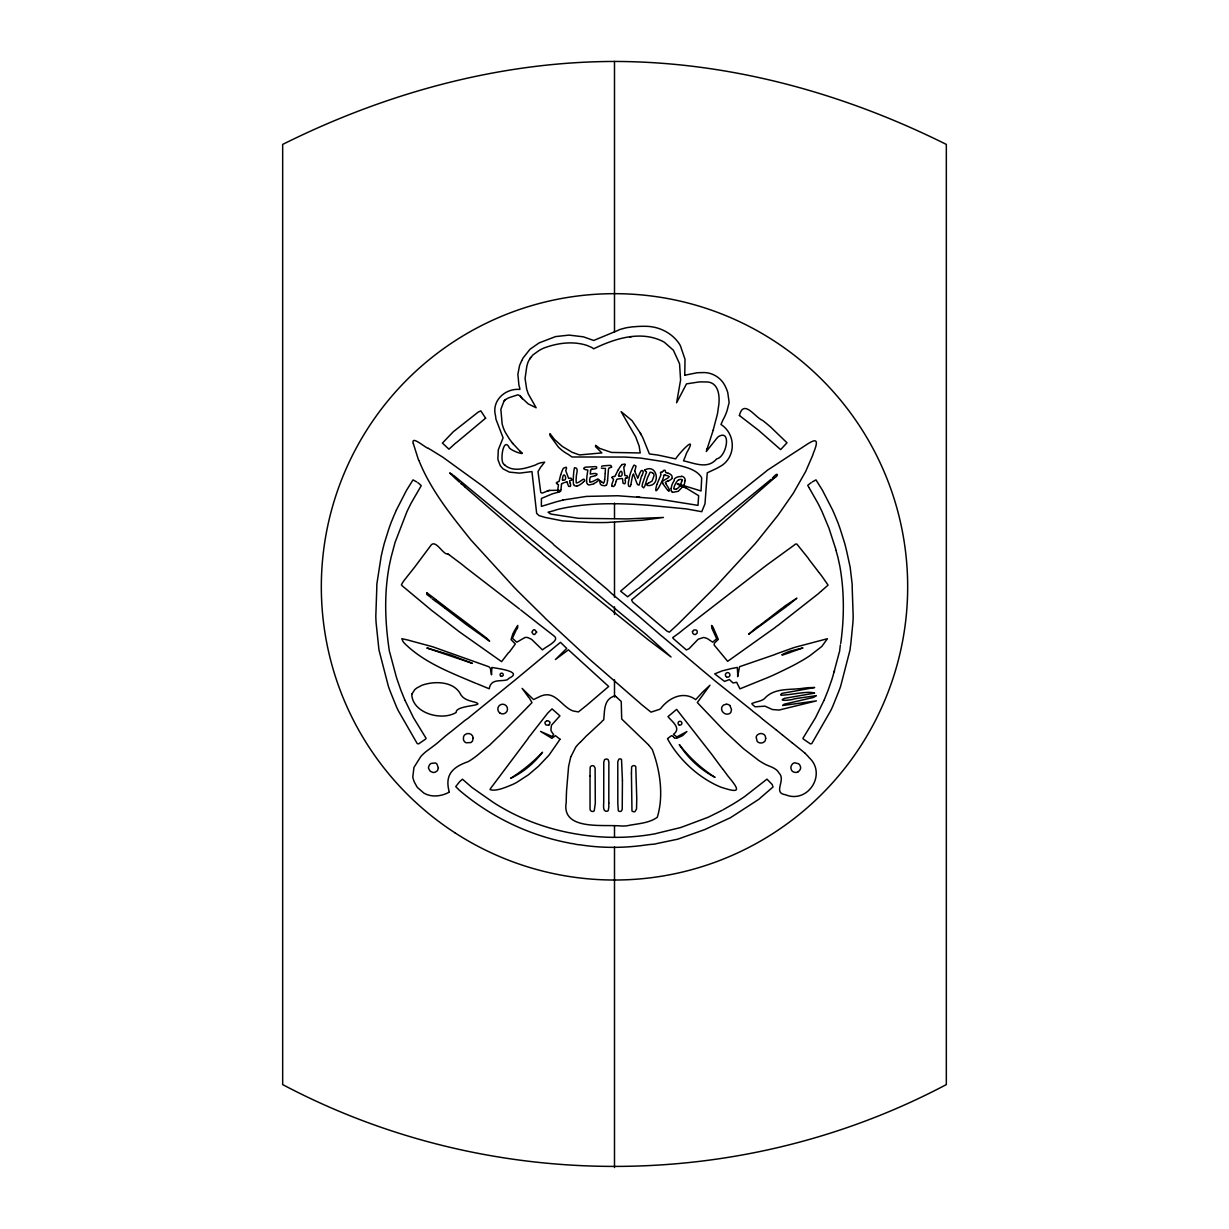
<?xml version="1.0" encoding="UTF-8"?>
<svg xmlns="http://www.w3.org/2000/svg" width="1229" height="1229" viewBox="0 0 1229 1229"><rect width="100%" height="100%" fill="white"/><g stroke="black" fill="none" stroke-linecap="round" stroke-linejoin="round"><path stroke-width="1.5" d="M605.129 473.933L604.76 479.464M685.045 480.631L684.522 483.581A14.425 14.425 0 0 1 683.662 485.685L678.285 491.293L672.647 492.337A2.381 2.381 0 0 1 671.894 491.769L671.695 491.492M645.025 469.877C657.592 463.149 661.217 486.561 647.821 485.547A2.719 2.719 0 0 1 646.408 484.426L648.39 483.089M611.735 467.128L610.921 465.514A10.308 10.308 0 0 0 608.37 465.468L606.327 465.591M605.175 473.349L605.421 468.986A5.438 5.438 0 0 0 605.375 468.387L604.868 468.403M607.587 480.647L608.386 470.092A8.25 8.25 0 0 1 608.847 468.111A8.956 8.956 0 0 1 609.553 467.865L611.32 467.281M671.188 488.282L671.618 486.1A17.575 17.575 0 0 1 672.647 483.258L674.368 480.262M560.992 489.403L561.407 485.178A6.007 6.007 0 0 1 561.499 484.487L561.607 484.149M560.946 489.649L559.825 491.738L552.067 493.935A7.835 7.835 0 0 1 551.053 494.381L541.405 498.467L541.374 506.379L557.229 501.524A7.021 7.021 0 0 0 558.55 501.217L561.914 500.357A10.308 10.308 0 0 0 562.805 500.188L563.404 500.049A26.838 26.838 0 0 1 562.513 500.249M840.713 643.489C844.046 619.646 844.369 595.389 840.728 571.562A173.95 173.95 0 0 0 839.822 566.123L838.501 559.963A54.46 54.46 0 0 1 837.948 557.413L836.027 550.515M454.653 477.589L454.884 478.004A10.324 10.324 0 0 0 455.283 478.388L458.279 481.015A14.287 14.287 0 0 1 458.678 481.415L459.431 482.167M681.849 481.553L681.972 480.969A3.334 3.334 0 0 0 682.049 480.14M426.77 592.946L426.77 594.437L430.165 596.879A8.91 8.91 0 0 1 431.102 597.862L431.149 597.908M590.657 470.615L590.227 474.071L592.946 473.672A17.006 17.006 0 0 1 595.604 473.488L597.002 474.041A2.135 2.135 0 0 1 596.818 474.932M840.344 644.948L839.576 651.447A41.31 41.31 0 0 0 838.577 654.934L832.755 676.687A56.488 56.488 0 0 0 831.956 679.238L828.023 690.498A6.698 6.698 0 0 0 827.716 691.205L824.167 700.038M834.261 671.894L834.522 670.88M682.356 485.178L701.037 490.986L701.698 478.142A4.931 4.931 0 0 1 701.498 477.39C694.923 466.943 678.193 466.098 666.748 462.15A12.275 12.275 0 0 0 665.027 461.858L640.693 458.094L624.885 457.05L572.007 456.988L567.952 454.192A44.874 44.874 0 0 1 566.415 453.347L564.111 451.873A42.769 42.769 0 0 1 558.335 447.003L550.392 436.157A2.289 2.289 0 0 1 550.131 435.742L550.024 435.45A3.41 3.41 0 0 1 549.839 434.498L549.962 433.622L554.494 439.49L562.267 446.404L572.161 452.318L579.55 454.93L601.857 452.917L595.512 446.573L595.635 445.313L599.737 448.416L611.489 452.426L640.217 452.963L639.141 446.004L635.685 436.833L621.106 411.623L632.029 420.61L640.324 433.069A49.467 49.467 0 0 0 641.092 434.544L641.477 435.22A33.536 33.536 0 0 1 642.982 438.138L649.404 453.947L656.301 454.853A7.712 7.712 0 0 1 657.607 454.991L675.673 458.878C678.869 453.486 698.579 432.331 686.612 452.917A79.255 79.255 0 0 0 685.413 456.282L683.508 460.829C694.493 463.21 707.766 469.57 716.691 458.878C726.539 457.157 731.869 428.721 718.489 436.587A17.575 17.575 0 0 0 717.183 437.847L706.26 451.519L713.312 429.889A3.779 3.779 0 0 0 713.511 429.182L713.68 428.076A4.117 4.117 0 0 1 713.895 427.415L717.383 414.204A138.8 138.8 0 0 0 718.32 407.828C720.286 397.551 719.38 380.975 705.062 381.958A60.129 60.129 0 0 0 698.932 381.973L686.489 383.878L676.626 402.774L680.589 380.022L679.591 364.199A6.468 6.468 0 0 1 679.422 363.461L673.384 350.234L664.321 342.23A35.272 35.272 0 0 0 662.492 341.232C640.186 330.248 614.454 338.743 593.607 348.821A9.648 9.648 0 0 0 591.472 347.346L587.539 345.672A24.273 24.273 0 0 0 585.05 344.842C571.485 341.017 556.814 343.214 543.802 348.084A43.814 43.814 0 0 0 538.978 350.572L532.91 354.935L529.684 359.052A23.935 23.935 0 0 0 527.748 362.908L526.857 366.134A11.153 11.153 0 0 1 526.642 367.394L525.075 378.455L526.673 389.071A121.779 121.779 0 0 0 528.286 393.91L536.151 407.782L528.224 403.895L521.05 397.213A6.867 6.867 0 0 1 520.589 396.537L520.435 396.26A9.771 9.771 0 0 0 520.159 395.799L517.885 394.832L510.265 397.274A24.688 24.688 0 0 1 508.422 397.95L505.488 399.563A20.478 20.478 0 0 0 503.982 401.192L500.864 409.257L502.108 423.636A36.271 36.271 0 0 0 505.15 432.04L508.668 437.847A27.944 27.944 0 0 1 509.513 439.152L512.508 443.101A8.296 8.296 0 0 0 512.954 443.638L512.939 443.638A7.758 7.758 0 0 1 512.416 442.993M570.778 756.803L568.597 766.435L566.569 790.6A364.23 364.23 0 0 0 566.2 802.429C561.254 831.25 604.453 824.091 621.444 826.026A73.264 73.264 0 0 0 626.114 825.873A10.385 10.385 0 0 0 627.558 825.673C637.513 823.568 648.82 823.415 657.285 817.285C663.752 796.223 660.311 771.013 652.553 750.32A1.982 1.982 0 0 0 652.307 749.582L648.589 744.928M616.175 481.292L616.374 480.6A6.037 6.037 0 0 1 616.605 479.94L616.789 479.648M460.629 483.166L461.351 483.78M616.144 481.384L615.053 484.625M461.351 483.811L463.01 485.148M464.623 486.607L463.533 485.547M560.992 473.995L562.006 471.199A18.635 18.635 0 0 1 563.435 468.234L565.97 467.25M560.808 474.578L560.793 474.624A38.606 38.606 0 0 0 559.978 477.635L559.057 481.476A11.03 11.03 0 0 1 558.289 481.737L557.874 481.86A2.888 2.888 0 0 0 556.368 482.859M452.257 474.363L449.66 472.919L454.3 477.42M464.531 486.607L488.604 507.546A289.491 289.491 0 0 0 494.104 512.293L523.539 537.856A11.338 11.338 0 0 0 524.614 538.978L540.837 552.42A4.102 4.102 0 0 0 541.405 552.881L542.173 553.68M512.662 634.441L511.064 639.633L515.32 643.965L509.835 651.462A4.332 4.332 0 0 1 509.236 652.169L508.407 652.891A2.842 2.842 0 0 0 507.7 653.751L501.586 661.648L459.2 631.706L433.791 612.011A6.452 6.452 0 0 0 432.654 611.228L402.298 585.895L401.422 584.866L402.344 583.068A53.799 53.799 0 0 1 404.187 580.349L414.665 567.122A10.462 10.462 0 0 0 414.987 566.707L429.981 546.598A50.481 50.481 0 0 1 430.749 545.584A15.101 15.101 0 0 0 431.21 544.939C436.003 539.485 443.623 555.616 447.802 553.833M614.961 484.871L613.763 486.515L612.257 486.285M396.26 510.358L393.188 517.409A8.465 8.465 0 0 1 393.034 517.901A10.339 10.339 0 0 1 392.681 518.73L392.082 520.22A5.193 5.193 0 0 1 391.79 520.973L391.467 521.618A7.712 7.712 0 0 0 391.129 522.463L389.009 528.409A38.775 38.775 0 0 1 388.717 529.269L384.293 543.387A270.488 270.488 0 0 0 382.096 552.267L381.482 555.032A24.78 24.78 0 0 1 381.236 555.846L376.827 584.236A149.446 149.446 0 0 1 376.765 588.737L375.813 616.251A146.389 146.389 0 0 0 376.12 622.949L378.885 649.235A16.668 16.668 0 0 0 379.269 651.124L388.395 686.366A209.913 209.913 0 0 0 390.791 692.818L396.322 706.46A90.946 90.946 0 0 0 398.58 711.192L417.215 743.576L418.613 743.883L425.557 739.121L426.094 738.337L413.436 717.644L405.002 700.346M656.808 484.641C652.476 500.572 663.045 480.816 663.875 475.731M656.931 484.364L661.064 474.532A3.641 3.641 0 0 0 660.741 474.102L660.48 472.366A4.916 4.916 0 0 1 661.094 472.182L661.97 471.997M641.707 475.976L641.492 476.422A9.694 9.694 0 0 0 641.169 477.221L639.602 483.381A18.327 18.327 0 0 1 639.449 483.949L639.418 484.057A4.117 4.117 0 0 1 639.188 484.656M616.251 473.718L616.635 472.919A38.283 38.283 0 0 1 618.064 470.185L618.264 469.862M615.867 474.532L614.899 476.483A11 11 0 0 1 614.101 476.56L613.824 476.591M641.937 475.515L642.199 474.962A19.556 19.556 0 0 0 642.598 474.056A5.807 5.807 0 0 0 643.197 471.721L643.028 471.214A1.813 1.813 0 0 0 642.69 470.599L641.246 470.599L639.741 473.257A31.447 31.447 0 0 0 639.403 474.271L637.682 478.281A8.818 8.818 0 0 0 637.129 476.622A27.376 27.376 0 0 0 636.714 475.623L635.316 472.719A13.319 13.319 0 0 1 635.055 472.09A2.95 2.95 0 0 1 634.809 471.291M521.741 360.604L519.575 365.443L517.885 374.261L518.868 384.754A10.216 10.216 0 0 0 519.606 387.396L519.898 389.424C506.425 388.18 493.075 399.056 494.964 412.944A14.902 14.902 0 0 0 495.471 415.371L495.809 417.891A15.27 15.27 0 0 0 495.978 419.273L503.091 437.847L498.298 449.783L497.899 458.586A8.234 8.234 0 0 0 498.206 460.383L500.341 465.806L503.014 468.833L509.436 472.12L519.575 473.134L531.957 471.583L536.658 513.384L539.024 515.596L544.032 517.117A5.5 5.5 0 0 1 544.954 517.394L562.728 520.912L589.613 522.448A384.969 384.969 0 0 0 606.957 522.494L642.275 520.22L663.43 517.47L635.931 518.515A347.93 347.93 0 0 1 626.513 518.915L578.383 518.3L551.698 514.214A8.219 8.219 0 0 0 550.438 513.906L548.057 512.17L550.131 511.725A4.808 4.808 0 0 0 550.915 511.464L553.649 510.726A4.363 4.363 0 0 0 554.54 510.45L556.261 509.82A8.373 8.373 0 0 0 558.043 509.344C587.431 502.431 618.064 503.014 648.052 505.227A17.575 17.575 0 0 0 649.972 505.396L686.304 508.898L701.759 511.694L704.785 504.305A3.902 3.902 0 0 0 705.016 503.537L707.243 472.827L715.555 468.925A35.641 35.641 0 0 0 719.042 467.066C736.063 458.663 736.617 434.544 720.977 424.481L723.005 419.842A51.219 51.219 0 0 0 727.092 410.594L729.15 402.497L727.737 392.481A45.565 45.565 0 0 0 726.354 388.702A43.553 43.553 0 0 0 724.787 385.384C720.64 377.318 711.376 371.895 702.251 372.617A99.626 99.626 0 0 0 697.073 372.771L684.814 375.214M516.856 628.941L516.672 629.233A5.653 5.653 0 0 0 516.226 629.893L512.969 637.006A3.441 3.441 0 0 0 512.539 638.435L516.779 642.214L525.06 637.436A10.078 10.078 0 0 1 527.902 637.621L531.573 639.341L542.481 649.895C545.86 646.5 560.9 640.386 553.741 635.746L533.509 619.984A6.821 6.821 0 0 1 532.848 619.447L520.712 609.907M671.787 478.358L671.894 478.142A2.581 2.581 0 0 0 671.956 476.161L671.51 475.346A5.915 5.915 0 0 0 668.115 473.288M823.998 700.346L815.564 717.644L802.906 738.337L803.443 739.121L810.387 743.883L811.785 743.576L830.42 711.192A90.946 90.946 0 0 0 832.678 706.46L838.209 692.818A209.913 209.913 0 0 0 840.605 686.366L849.731 651.124A16.668 16.668 0 0 0 850.115 649.235L850.514 645.732A3.733 3.733 0 0 1 850.698 645.041L852.88 622.949A146.389 146.389 0 0 0 853.187 616.251L852.235 588.737A149.446 149.446 0 0 1 852.173 584.236L850.161 567.183L846.904 552.267A270.488 270.488 0 0 0 844.707 543.387L840.283 529.269A38.775 38.775 0 0 1 839.991 528.409L837.871 522.463A7.958 7.958 0 0 0 837.41 521.388L837.21 520.973A5.193 5.193 0 0 1 836.918 520.22L836.319 518.73A10.339 10.339 0 0 1 836.104 518.239A8.465 8.465 0 0 1 835.812 517.409L832.617 510.035A7.036 7.036 0 0 0 832.31 509.421L832.217 509.267A9.448 9.448 0 0 1 831.895 508.652L822.739 490.847A14.133 14.133 0 0 1 822.385 490.171L815.979 479.878L812.231 481.983M618.356 469.708L619.908 467.25A19.126 19.126 0 0 1 622.074 464.516M512.8 634.149L512.862 634.056A5.699 5.699 0 0 0 513.138 633.534L513.384 632.904A4.808 4.808 0 0 1 513.614 632.382L514.029 631.614A14.594 14.594 0 0 0 514.398 630.907L517.132 626.268M773.748 476.729C778.08 471.659 778.725 475.761 774.731 477.666M569.78 480.831L569.626 481.046A5.223 5.223 0 0 0 569.995 482.613L570.118 483.074M570.947 756.634L575.725 747.14A49.621 49.621 0 0 1 578.613 743.806L580.426 742.086M624.378 466.39L624.501 466.221A2.397 2.397 0 0 0 625.146 464.408M549.102 724.726L549.424 724.204A2.965 2.965 0 0 0 549.809 722.114M772.795 479.371L772.857 479.295A5.362 5.362 0 0 1 773.287 478.803A5.899 5.899 0 0 1 773.655 478.48L774.623 477.743M517.056 628.649L517.332 628.28A3.518 3.518 0 0 0 517.624 627.881L517.747 625.392M584.098 481.2L584.113 481.169A8.434 8.434 0 0 1 583.667 481.66L583.606 481.722M580.656 741.901L584.19 738.245A8.234 8.234 0 0 0 584.912 737.508L585.803 736.494A4.424 4.424 0 0 1 586.54 735.833L600.812 722.621A6.867 6.867 0 0 0 601.488 721.961L602.072 721.269A12.567 12.567 0 0 1 602.41 720.855L603.27 720.194A4.394 4.394 0 0 0 603.716 719.887C604.776 710.654 603.485 699.04 614.961 695.875M528.086 706.66L498.928 736.232A26.639 26.639 0 0 0 498.329 736.739A11 11 0 0 0 497.73 737.292L490.801 743.975A22.276 22.276 0 0 1 489.803 745.02C482.582 750.504 476.115 757.172 468.141 761.657C451.873 767.311 444.637 775.391 449.276 792.044M571.854 479.648L571.884 479.602A2.074 2.074 0 0 1 571.331 480.078L570.84 480.262A3.948 3.948 0 0 1 570.241 480.478M571.931 479.556L570.901 478.112A7.635 7.635 0 0 0 569.995 478.189L568.643 478.358L565.786 470.815A3.887 3.887 0 0 1 566.108 469.555L566.17 469.355A2.397 2.397 0 0 0 566.4 467.45M711.576 625.484L711.883 628.311A4.778 4.778 0 0 0 712.129 628.787L716.691 638.773L712.651 642.168L709.502 640.048A11.629 11.629 0 0 0 703.51 637.482L698.18 639.218L689.116 648.651L686.381 649.957L673.108 638.404L672.785 637.559L678.7 633.304A163.549 163.549 0 0 0 683.216 629.632L763.47 567.568A63.739 63.739 0 0 1 764.976 566.446L766.174 565.509A12.013 12.013 0 0 1 766.957 564.925L795.747 543.986L796.884 544.094L807.192 556.921A17.82 17.82 0 0 1 809.02 559.502L817.362 570.348M772.411 478.004L773.102 477.405A3.748 3.748 0 0 1 773.456 477.052M583.299 482.029L583.068 482.244A16.177 16.177 0 0 1 576.708 486.238M622.104 464.547L624.778 464.132M625.469 478.219L625.346 478.327A5.254 5.254 0 0 0 625.269 480.001L625.269 480.293M528.439 706.276L531.988 702.619L529.407 698.133A5.392 5.392 0 0 0 528.793 697.519L522.11 688.394L533.524 699.578L539.47 696.72A16.622 16.622 0 0 1 542.189 695.614C555.324 691.051 561.668 706.276 572.299 710.654A4.163 4.163 0 0 0 572.868 710.9L578.429 711.929L585.711 706.045A12.782 12.782 0 0 1 586.141 705.769L608.678 686.473L568.428 649.803L555.416 659.527L566.738 648.405L560.47 642.321L514.229 680.743A15.992 15.992 0 0 0 513.23 681.527L467.988 718.289A28.159 28.159 0 0 1 465.345 720.086L451.089 731.608A206.242 206.242 0 0 0 445.512 735.971L436.986 743.345A170.846 170.846 0 0 1 432.946 746.449L425.772 751.779A60.175 60.175 0 0 0 423.268 754.007L422.346 754.898A24.088 24.088 0 0 0 420.81 756.542L413.958 767.418L412.821 776.759A8.204 8.204 0 0 0 412.959 777.957L413.881 780.907A25.886 25.886 0 0 0 414.542 782.443L416.908 786.729A11.184 11.184 0 0 0 417.568 787.605L423.728 792.982A5.408 5.408 0 0 0 424.481 793.427C431.901 797.498 441.472 796.3 448.754 792.398M786.529 606.481L748.676 634.272L757.095 626.974A33.782 33.782 0 0 0 760.29 624.993L765.928 620.66A41.31 41.31 0 0 1 766.758 620.03L767.557 619.447A35.979 35.979 0 0 0 768.54 618.679L781.536 608.555M606.143 484.963L605.82 485.271A2.811 2.811 0 0 1 604.699 485.793L601.887 485.271A5.699 5.699 0 0 1 600.259 483.949L599.691 480.708A1.644 1.644 0 0 1 600.52 480.908L601.519 481.722M635.808 590.258L637.636 588.906M635.224 590.75L627.65 596.802L620.599 591.18L646.316 569.042A5.208 5.208 0 0 0 646.946 568.52L647.483 567.967A3.933 3.933 0 0 1 647.96 567.583L659.19 557.951M659.927 557.367L674.506 545.446A8.511 8.511 0 0 0 675.12 544.939L675.766 544.339A9.678 9.678 0 0 1 676.273 543.879L704.785 520.343A11.399 11.399 0 0 1 705.861 519.268L766.251 471.245A10.17 10.17 0 0 1 767.311 470.292L796.423 451.227A5.515 5.515 0 0 0 797.298 450.659C809.158 443.408 822.554 431.41 813.275 453.363A49.513 49.513 0 0 1 812.753 455.176L805.686 471.475L793.442 492.983A30.249 30.249 0 0 1 793.012 493.674L777.865 515.412L756.91 541.559A7.343 7.343 0 0 0 756.327 542.204L755.666 543.08A11.86 11.86 0 0 1 755.082 543.771L754.529 544.355A23.827 23.827 0 0 0 753.654 545.292L716.061 586.218A44.828 44.828 0 0 0 714.448 587.877L679.115 623.103A44.259 44.259 0 0 1 676.626 625.469L669.406 632.152L667.132 631.26A8.219 8.219 0 0 0 666.502 630.707L639.065 607.387A5.116 5.116 0 0 1 638.588 607.065L632.536 601.949L631.614 599.89L655.963 579.55A13.058 13.058 0 0 0 656.808 578.967L711.483 532.756A298.294 298.294 0 0 0 717.121 527.963L772.165 479.909A5.699 5.699 0 0 0 772.549 479.617M821.356 591.011L828.085 585.142L822.508 577.092A14.287 14.287 0 0 1 821.663 575.894L819.082 572.56M785.223 605.774L785.346 605.682A5.623 5.623 0 0 0 786.099 605.206L796.868 598.185L792.167 601.98A6.222 6.222 0 0 0 791.476 602.579L787.482 605.789M798.266 771.643L798.42 771.52A7.313 7.313 0 0 0 799.971 769.861L800.432 768.939A4.332 4.332 0 0 0 800.54 766.911L800.048 765.544A5.515 5.515 0 0 0 798.558 763.762L794.84 762.81A4.24 4.24 0 0 0 792.382 764.054L791.384 765.559A5.561 5.561 0 0 0 790.938 768.233L791.415 769.953A4.117 4.117 0 0 0 793.35 771.873L794.333 772.211A4.916 4.916 0 0 0 798.312 771.72M601.611 466.344L602.102 466.098A8.157 8.157 0 0 1 603.792 465.806L606.035 465.607M820.726 591.518L818.683 593.392A5.991 5.991 0 0 1 817.684 594.221L777.972 625.392A27.514 27.514 0 0 0 776.605 626.314L776.221 626.606A10.631 10.631 0 0 0 775.176 627.512L727.66 661.325L714.172 645.056L714.326 643.259L718.289 639.387L713.235 627.65A3.18 3.18 0 0 0 712.912 627.036L712.743 626.79A8.695 8.695 0 0 0 712.359 626.314L711.714 625.622M626.913 477.835L627.082 477.804A2.059 2.059 0 0 0 627.712 477.559L627.159 475.823A7.574 7.574 0 0 0 626.268 475.684L624.9 475.546L623.81 467.542A3.871 3.871 0 0 1 624.393 466.406M638.634 588.368L708.319 530.82A15.316 15.316 0 0 0 709.287 530.052L723.113 518.73A4.24 4.24 0 0 0 724.158 517.824L724.373 517.578A4.778 4.778 0 0 1 724.787 517.148L751.426 495.441A28.989 28.989 0 0 0 752.701 494.442L771.029 479.402M723.19 809.727L732.054 804.657A247.859 247.859 0 0 0 744.666 796.561L766.973 779.14L772.227 784.563L773.01 786.99L760.766 797.575A40.096 40.096 0 0 1 758.769 799.342L730.518 817.669L705.83 829.068A4.071 4.071 0 0 0 705.077 829.467L677.793 839.177L656.716 843.586A32.737 32.737 0 0 1 654.811 844.062L648.958 844.6A25.947 25.947 0 0 0 646.515 844.891C624.624 848.118 602.21 848.256 580.334 844.845A29.634 29.634 0 0 1 576.34 844.4L572.929 843.662A9.709 9.709 0 0 0 571.915 843.509L570.486 843.386A3.795 3.795 0 0 1 569.457 843.079C529.422 835.52 491.185 817.162 460.045 790.815A7.942 7.942 0 0 1 459.308 790.201L455.744 786.606L459.062 782.381A42.308 42.308 0 0 0 460.138 781.214L462.442 779.201L472.013 787.512L493.551 802.583A32 32 0 0 0 494.319 803.059C519.944 819.39 549.179 829.867 579.166 834.46A3.979 3.979 0 0 1 580.011 834.614C605.037 838.516 630.738 838.286 655.549 833.708A5.469 5.469 0 0 1 656.501 833.416L680.39 827.609A15.163 15.163 0 0 1 682.187 826.994L706.736 817.792A35.764 35.764 0 0 0 709.118 816.793L722.16 810.31M662.4 471.859L663.599 470.538M596.28 475.147L596.142 475.224A12.628 12.628 0 0 1 595.389 475.592M593.945 483.888L588.968 484.963A3.088 3.088 0 0 1 587.815 484.38M811.14 482.751L811.032 482.813A5.653 5.653 0 0 0 810.618 483.043L807.73 485.378L808.974 487.529M781.982 608.309L783.272 607.464A4.67 4.67 0 0 1 783.703 606.957L784.041 606.665A3.042 3.042 0 0 1 784.486 606.373M668.745 480.631L667.455 481.169A6.944 6.944 0 0 0 665.381 482.413M667.67 481.077L669.068 480.493A6.775 6.775 0 0 0 671.925 478.496M564.956 482.444L565.309 482.306A4.855 4.855 0 0 1 566.938 481.876M564.096 482.767L563.205 483.058A3.917 3.917 0 0 0 561.469 483.996M676.15 489.096L674.982 489.265A1.951 1.951 0 0 1 673.692 488.681L674.245 486.73A8.465 8.465 0 0 1 674.429 486.146L674.46 486.069A16.561 16.561 0 0 1 674.644 485.609L674.782 485.271A20.663 20.663 0 0 1 676.18 482.551L677.179 481.169A6.683 6.683 0 0 1 678.377 479.986M558.995 490.248L549.578 490.417A35.211 35.211 0 0 0 547.98 490.801L542.25 493.121L540.76 492.506L538.01 471.567L540.222 467.926A6.099 6.099 0 0 1 541.359 466.344L544.662 462.15L540.499 462.857A25.886 25.886 0 0 0 537.58 463.886L535.829 464.777A6.084 6.084 0 0 1 535.076 465.13C525.643 468.403 513.276 472.458 504.766 465.084A4.808 4.808 0 0 1 504.182 464.439L504.228 464.501A4.762 4.762 0 0 0 504.935 465.238M564.234 499.834L586.433 496.408L617.818 495.748L655.364 498.559L698.011 505.365L698.64 495.686L685.536 487.667A26.669 26.669 0 0 0 684.461 487.298L681.373 486.177M546.813 720.762L545.277 721.853A2.719 2.719 0 0 0 544.939 723.082L545.845 724.956L548.472 725.187A1.89 1.89 0 0 0 549.117 724.741M626.805 477.851L626.698 477.881A3.933 3.933 0 0 1 625.976 477.973M648.651 483.043L652.077 481.092L653.951 475.869A3.887 3.887 0 0 0 653.905 474.517L653.797 474.225A2.427 2.427 0 0 0 653.352 473.488L652.415 472.781M620.415 478.711L620.799 478.649A4.793 4.793 0 0 1 622.473 478.603M592.055 469.263L594.129 469.032A6.898 6.898 0 0 0 596.695 468.203A3.979 3.979 0 0 0 596.618 467.097L596.265 466.728A3.626 3.626 0 0 0 595.205 466.636L587.723 467.066A16.115 16.115 0 0 0 584.804 467.343C581.179 469.232 587.339 470.016 587.8 470.046A21.769 21.769 0 0 1 587.692 471.153L586.924 476.345A19.326 19.326 0 0 0 586.878 476.821L586.54 481.768M726.231 704.294L723.82 704.893A2.059 2.059 0 0 0 723.389 705.169C718.75 708.826 723.82 715.846 728.935 713.819A4.363 4.363 0 0 0 730.779 712.421L731.194 711.145A9.709 9.709 0 0 0 731.424 709.302L729.888 705.554M576.631 486.039L575.157 485.947A2.32 2.32 0 0 1 574.281 485.409A3.134 3.134 0 0 1 573.759 484.702M619.524 478.834L618.586 478.926A3.871 3.871 0 0 0 616.697 479.464M669.068 490.97L669.59 490.494A2.904 2.904 0 0 0 669.359 489.649A13.212 13.212 0 0 0 668.591 488.128L666.364 484.564A22.399 22.399 0 0 1 666.01 483.98L665.872 483.734M453.409 475.254L466.728 486.238A7.051 7.051 0 0 0 467.573 487.007L581.732 580.918A7.051 7.051 0 0 0 582.715 581.701L583.806 582.577A5.254 5.254 0 0 1 584.205 583.022L584.282 583.114A4.716 4.716 0 0 0 585.035 583.79L608.386 603.255A33.075 33.075 0 0 0 611.043 605.329L646.577 634.871L671.034 656.977L648.989 640.386A6.698 6.698 0 0 0 648.466 640.002L572.115 578.352A70.191 70.191 0 0 0 570.056 576.8L542.696 554.279M614.5 61.45C499.235 61.665 385.43 93.189 282.67 144.407L282.67 1084.592C488.896 1193.682 740.104 1193.682 946.33 1084.592L946.33 144.407C843.57 93.189 729.765 61.665 614.5 61.45L614.5 332.214M681.496 476.575L679.238 476.637A8.803 8.803 0 0 0 676.442 477.451A6.591 6.591 0 0 0 675.627 477.927A5.73 5.73 0 0 0 674.782 478.619A2.35 2.35 0 0 0 674.199 479.448M638.942 485.009L638.128 484.841A1.675 1.675 0 0 1 637.528 484.472L636.76 482.997A17.114 17.114 0 0 1 636.622 482.536L633.565 474.286M560.27 490.325L560.777 491.139L558.596 491.631M665.765 472.673L668.13 473.226M665.473 475.3L666.656 475.546A7.021 7.021 0 0 1 668.207 476.007L668.73 476.514M681.05 486.054L677.21 483.965A9.171 9.171 0 0 1 678.485 483.949L681.035 484.841M475.976 683.355L475.592 683.201A42.477 42.477 0 0 1 473.641 682.402C449.138 672.033 423.298 662.108 404.157 642.997A50.681 50.681 0 0 1 402.989 641.43L401.806 638.696L407.89 640.017A121.364 121.364 0 0 1 411.346 641L431.487 646.439A46.502 46.502 0 0 1 433.791 647.161L488.973 666.794L490.356 668.269L491.508 674.813L491.846 667.424C497.084 668.468 523.4 671.449 509.344 678.07A100.056 100.056 0 0 1 507.316 679.745C500.94 681.895 490.924 678.162 489.219 688.778L476.806 683.662M417.86 482.751L417.968 482.813A5.653 5.653 0 0 1 418.382 483.043L421.255 485.639L411.3 502.845A240.915 240.915 0 0 0 406.907 511.74L395.093 542.342L391.052 557.413A54.46 54.46 0 0 1 390.499 559.963L389.178 566.123A173.95 173.95 0 0 0 388.272 571.562C384.078 598.047 385.384 625.054 389.424 651.447A41.31 41.31 0 0 1 390.423 654.934L396.245 676.687A56.488 56.488 0 0 1 397.044 679.238L400.977 690.498A6.698 6.698 0 0 1 401.284 691.205L404.833 700.038M557.505 484.134L557.52 484.149A2.228 2.228 0 0 1 556.507 483.043L556.568 483.028M792.06 742.7L802.368 750.98A13.319 13.319 0 0 0 802.921 751.457L804.887 753.07M428.353 448.324C425.925 448.416 410.455 434.175 413.328 443.746M674.583 738.03L676.795 738.26L682.541 735.633L686.903 731.562L676.856 736.924L673.461 734.358C681.834 728.167 671.971 721.684 667.992 716.615L676.626 709.394L712.098 754.79A74.324 74.324 0 0 1 713.45 756.665L721.239 767.173A33.705 33.705 0 0 0 722.498 768.709L722.56 768.786M763.117 719.564L775.806 729.596M416.769 481.983L413.021 479.878L406.615 490.171A15.716 15.716 0 0 1 406.138 491.062L397.105 508.652A9.448 9.448 0 0 1 396.783 509.267L396.69 509.421A7.036 7.036 0 0 0 396.383 510.035M444.575 607.863L443.101 606.834A3.948 3.948 0 0 0 442.501 606.358L436.418 601.764A2.35 2.35 0 0 1 435.957 601.596M435.742 601.457L435.573 601.334A2.274 2.274 0 0 1 434.974 600.781L434.452 600.366A10.062 10.062 0 0 1 433.699 599.86L432.255 598.876M577.876 564.633L577.292 564.265A4.317 4.317 0 0 1 576.785 563.881L554.279 545.261A1.905 1.905 0 0 1 553.787 544.77L552.973 543.786A24.503 24.503 0 0 1 552.313 543.203L551.913 542.849A19.802 19.802 0 0 0 551.222 542.266L482.475 485.947L442.701 457.111A17.237 17.237 0 0 0 441.841 456.604L430.334 449.476A2.489 2.489 0 0 1 429.873 449.307L428.522 448.401M646.131 471.46L646.546 472.32A55.612 55.612 0 0 0 645.394 475.3L642.921 482.505A28.298 28.298 0 0 0 642.506 483.903A14.518 14.518 0 0 0 642.352 484.533A8.726 8.726 0 0 0 642.091 486.53L643.704 487.867L644.749 486.162A36.117 36.117 0 0 0 645.348 484.472L647.115 478.911A66.381 66.381 0 0 1 647.698 477.251L650.11 472.228A6.498 6.498 0 0 1 652.43 472.75M597.908 581.578L605.851 588.215A106.677 106.677 0 0 1 611.489 593.438L637.774 615.345A21.339 21.339 0 0 1 638.343 615.821L661.156 635.608A2.796 2.796 0 0 0 662.016 636.238L698.364 666.871A12.935 12.935 0 0 1 699.224 667.639L713.772 679.806A9.709 9.709 0 0 0 714.587 680.528L751.38 709.963A5.208 5.208 0 0 1 752.133 710.592L752.624 711.099A4.455 4.455 0 0 0 753.131 711.514L758.646 715.739A50.266 50.266 0 0 1 760.244 717.106L762.533 719.057M485.839 637.544L462.427 619.739A22.69 22.69 0 0 1 461.259 618.878L445.205 606.834M520.174 451.381C528.808 456.85 508.975 450.398 508.898 446.91C503.168 437.155 499.865 461.198 503.552 463.748M426.878 592.777L435.773 599.46M775.945 729.688L782.381 734.927M449.322 554.924L459.031 562.237A38.652 38.652 0 0 1 460.998 563.681L464.792 566.723A2.443 2.443 0 0 0 465.207 567.122L519.498 609M629.033 486.377L628.603 485.854A8.111 8.111 0 0 1 628.403 482.367L629.724 475.562A63.401 63.401 0 0 1 631.983 469.171L633.288 466.359A12.044 12.044 0 0 1 633.718 465.576L633.749 465.545A2.919 2.919 0 0 1 634.087 465.084L635.992 466.098L635.378 469.002A8.342 8.342 0 0 0 634.748 471.26M444.898 606.496L436.295 599.982M729.796 705.477L729.411 705.185A4.378 4.378 0 0 0 726.231 704.263M597.893 581.563L578.644 565.294M782.52 735.034L791.968 742.639M615.299 696.136L616.466 697.089M486.146 637.651L489.634 641.123A4.025 4.025 0 0 1 489.111 640.801L487.944 640.094A3.487 3.487 0 0 1 487.406 639.71L478.895 633.488A15.071 15.071 0 0 0 478.434 633.196A11.184 11.184 0 0 1 477.62 632.658L465.73 624.148A49.252 49.252 0 0 1 463.871 622.719L445.006 608.232M616.589 697.196L621.244 701.467L621.69 718.996L648.282 744.62M612.81 478.726L612.825 478.742A2.228 2.228 0 0 1 612.088 477.451M664.966 470.507L665.365 471.091A5.561 5.561 0 0 1 665.596 471.89L665.657 472.197M674.137 737.63L673.907 737.446A2.873 2.873 0 0 1 673.415 736.878L673.308 736.724M805.026 753.177L807.914 756.204A18.128 18.128 0 0 1 809.112 757.617C827.178 774.132 807.791 804.119 785.469 794.733C772.488 792.997 786.176 780.261 779.155 773.21C776.482 768.125 770.552 766.819 765.759 764.592A84.816 84.816 0 0 1 758.923 760.582L743.299 748.538L724.388 730.978L697.319 702.542L709.963 685.229L703.28 691.497A8.035 8.035 0 0 1 702.496 692.265L695.66 699.639C683.723 690.836 669.313 697.273 660.603 708.611A14.717 14.717 0 0 1 659.19 709.486L650.986 712.144L641.031 704.14A4.732 4.732 0 0 0 640.432 703.541L590.166 659.819A17.774 17.774 0 0 1 589.474 659.22L589.075 658.852A20.632 20.632 0 0 0 588.445 658.283L545.522 618.54A8.342 8.342 0 0 0 544.939 617.926A6.944 6.944 0 0 1 544.293 617.219L517.332 590.627A10.37 10.37 0 0 1 516.702 589.966L516.195 589.367A13.888 13.888 0 0 0 515.35 588.491L514.767 587.938A14.087 14.087 0 0 1 514.121 587.293L471.076 540.145C451.227 515.504 430.841 490.202 418.981 460.629M513.061 443.761L520.144 451.335M667.577 490.002L667.531 489.941A21.876 21.876 0 0 1 666.732 489.019L662.892 483.78M722.99 769.323L727.875 775.945A6.206 6.206 0 0 1 728.198 776.359C740.211 790.815 740.411 793.611 720.701 787.098C698.272 777.819 678.3 758.769 667.501 738.721A8.603 8.603 0 0 1 668.468 737.861L671.602 735.664L673.016 736.263M598.83 479.725L597.939 478.926L594.698 480.478A13.872 13.872 0 0 1 589.828 482.244A12.613 12.613 0 0 1 589.705 479.264L590.381 476.929L593.238 476.237A10.201 10.201 0 0 0 595.389 475.592M817.562 570.609L818.529 571.961M549.67 722.13L549.332 721.607A2.719 2.719 0 0 0 546.813 720.778M566.953 481.968L567.291 482.613A11.291 11.291 0 0 1 567.66 483.919L568.643 486.346L570.21 486.469A1.705 1.705 0 0 0 570.625 485.67L570.563 484.38A9.31 9.31 0 0 0 570.317 483.627L570.225 483.35M809.312 488.143L817.7 502.845A240.915 240.915 0 0 1 822.093 511.74L828.961 528.193L836.012 549.901M413.374 443.761L413.558 444.222A3.026 3.026 0 0 1 413.697 444.744L418.229 459.124A4.056 4.056 0 0 0 418.428 459.646A6.068 6.068 0 0 0 418.812 460.337M662.708 483.458L662.661 481.046L665.964 479.11A16.131 16.131 0 0 0 667.777 478.096L668.13 477.82A1.659 1.659 0 0 0 668.96 476.545M625.315 480.57L625.377 481.046A9.34 9.34 0 0 1 625.438 481.845L625.208 483.12A1.705 1.705 0 0 1 624.624 483.811L623.134 483.335L622.719 480.754A11.322 11.322 0 0 0 622.657 479.387M684.753 375.137L685.014 359.267L680.436 345.856A23.505 23.505 0 0 0 679.253 343.767C672.079 333.105 659.466 326.668 646.715 326.33A101.362 101.362 0 0 0 638.051 326.453L631.414 326.945A7.159 7.159 0 0 1 629.878 327.237L628.188 327.452A50.819 50.819 0 0 0 625.039 328.051L619.431 329.633A4.086 4.086 0 0 0 618.571 330.063A3.349 3.349 0 0 1 617.941 330.417L593.699 340.464L583.376 336.823L570.317 335.256A13.949 13.949 0 0 0 568.658 335.148L555.554 336.592L540.13 342.507A4.824 4.824 0 0 1 539.623 342.722L539.485 342.783A6.621 6.621 0 0 0 538.901 343.029L530.022 349.236L522.97 358.115A11.03 11.03 0 0 0 522.663 358.807L522.202 359.728A5.607 5.607 0 0 0 521.895 360.281M614.5 503.122L614.5 518.484M614.5 522.325L614.5 597.217M614.5 606.819L614.5 614.5M614.5 679.791L614.5 697.073M614.5 825.734L614.5 837.256M614.5 846.858L614.5 1167.55M639.863 497.238A45.934 45.934 0 0 1 636.73 497.008M547.351 490.97A34.473 34.473 0 0 1 549.578 490.417M521.035 397.228A8.296 8.296 0 0 1 520.512 396.399A12.782 12.782 0 0 0 520.159 395.799M684.123 487.191A29.312 29.312 0 0 1 685.536 487.667M663.614 470.569A1.613 1.613 0 0 1 665.012 470.354M665.888 483.627A3.257 3.257 0 0 1 665.411 482.72M668.653 490.97A4.67 4.67 0 0 1 667.624 489.972M663.568 475.485A2.12 2.12 0 0 1 664.966 474.717M645.471 471.306A2.028 2.028 0 0 1 644.872 469.877M590.473 470.569A2.274 2.274 0 0 1 591.963 469.002M598.907 479.771A10.37 10.37 0 0 1 593.791 483.427M587.785 484.41A3.641 3.641 0 0 1 586.602 481.768M681.542 476.176A4.163 4.163 0 0 1 685.183 480.647M671.572 491.539A5.438 5.438 0 0 1 671.28 488.297M681.511 481.507A10.278 10.278 0 0 1 676.242 489.265M678.577 480.186A2.765 2.765 0 0 1 682.187 479.924M604.023 468.28A4.133 4.133 0 0 1 601.319 467.988M607.479 480.647A11.46 11.46 0 0 1 606.481 485.117M603.362 482.92A4.209 4.209 0 0 1 601.534 481.707M604.514 479.494A5.008 5.008 0 0 1 603.654 482.936M584.727 480.693A2.197 2.197 0 0 0 584.005 479.218L583.652 479.156A9.217 9.217 0 0 0 581.993 480.063L579.811 481.522A8.05 8.05 0 0 1 576.309 482.997A22.506 22.506 0 0 1 576.278 477.528C575.894 474.609 579.458 467.573 574.573 467.681A3.103 3.103 0 0 0 574.389 468.188A10.923 10.923 0 0 0 574.22 468.894L573.805 471.644A69.27 69.27 0 0 0 573.636 473.15L573.328 477.682A68.547 68.547 0 0 0 573.267 479.694L573.267 480.846A35.795 35.795 0 0 0 573.298 481.983L573.359 483.043A5.93 5.93 0 0 0 573.605 484.487M558.442 491.738A3.088 3.088 0 0 1 557.843 489.419L558.196 486.653A8.357 8.357 0 0 0 558.381 484.533M612.088 486.361A3.149 3.149 0 0 1 612.011 483.965L612.933 481.338A8.542 8.542 0 0 0 613.578 479.31M611.981 477.236A2.857 2.857 0 0 1 613.655 476.499M633.457 474.179A3.026 3.026 0 0 0 632.612 475.761L632.059 478.25A24.134 24.134 0 0 0 631.798 479.433L631.122 483.366A21.077 21.077 0 0 1 630.846 484.641M630.723 484.625A4.455 4.455 0 0 1 629.97 486.715M641.292 434.882A45.488 45.488 0 0 1 640.324 433.069M707.289 448.57A2.443 2.443 0 0 1 706.783 449.507M713.312 429.889A2.089 2.089 0 0 1 713.081 430.334M631.506 336.685A80.192 80.192 0 0 1 629.663 336.777M529.684 359.052A32.046 32.046 0 0 1 530.851 357.332M522.371 398.749A31.293 31.293 0 0 1 521.695 397.996M503.629 401.637A20.094 20.094 0 0 1 505.488 399.563M447.924 553.941A5.024 5.024 0 0 0 448.416 554.264L448.693 554.433A4.486 4.486 0 0 1 449.169 554.771M590.028 776.113L590.043 807.929A18.896 18.896 0 0 0 590.074 809.128L590.15 809.619A2.443 2.443 0 0 0 591.134 811.032A2.535 2.535 0 0 0 592.301 811.463L593.131 811.417A2.289 2.289 0 0 0 594.252 810.756L595.297 803.274L595.113 768.064L594.114 766.22A2.581 2.581 0 0 0 591.364 765.944L590.719 766.435A2.212 2.212 0 0 0 590.15 767.557L590.028 776.113M622.427 780.446L622.227 809.435L621.352 811.032A2.627 2.627 0 0 1 620.077 811.463L619.109 811.324A1.843 1.843 0 0 1 618.31 810.71L617.818 803.52A39.159 39.159 0 0 0 617.818 802.368L617.788 761.627L618.863 759.215A2.888 2.888 0 0 1 619.815 758.907L620.537 758.923A1.828 1.828 0 0 1 621.536 759.461L622.427 780.446M631.429 773.517L631.967 810.863A1.782 1.782 0 0 0 632.658 811.478L633.949 811.801A2.043 2.043 0 0 0 635.024 811.509L636.53 809.005L636.714 800.801A55.366 55.366 0 0 1 636.73 799.388L636.745 798.573A8.987 8.987 0 0 0 636.73 797.636L635.777 766.712A1.736 1.736 0 0 0 635.178 766.02L634.333 765.667A2.535 2.535 0 0 0 632.566 765.99L632.305 766.159A2.151 2.151 0 0 0 631.598 767.203L631.429 773.517M737.677 673.338L737.677 676.672L739.505 666.717L771.996 655.549A34.105 34.105 0 0 0 773.44 655.042L774.393 654.719A5.53 5.53 0 0 0 774.992 654.489L775.591 654.181A4.348 4.348 0 0 1 776.052 653.982L793.704 647.683A41.632 41.632 0 0 0 795.271 647.207L827.44 638.711L821.771 646.5L809.542 655.948A291.765 291.765 0 0 1 802.491 660.342L796.208 663.875A291.995 291.995 0 0 1 787.943 668.146L779.616 672.171A291.457 291.457 0 0 1 769.001 677.056L739.95 688.839L736.632 682.279L732.976 682.971L729.396 679.56L724.526 681.419L714.71 673.861L722.683 670.681A14.057 14.057 0 0 0 724.818 670.266L727.583 669.513A18.005 18.005 0 0 0 730.518 668.745L737.292 667.424L737.677 673.338M608.801 803.044L608.816 805.901A26.362 26.362 0 0 0 608.847 806.946L608.278 810.449A2.304 2.304 0 0 1 607.449 811.171C602.21 812.507 603.838 804.534 603.731 801.4L603.762 762.164L604.56 759.614L606.465 758.969A3.288 3.288 0 0 1 608.247 759.829L608.877 761.872A19.234 19.234 0 0 1 608.862 762.625L608.801 803.044M473.088 738.23L472.612 740.657A4.317 4.317 0 0 1 470.83 742.577L466.098 742.746A4.532 4.532 0 0 1 463.41 739.274L463.533 736.97A4.486 4.486 0 0 1 465.084 734.589C468.019 732.038 473.349 734.128 473.088 738.23M765.698 738.368L765.206 740.641A3.871 3.871 0 0 1 764.453 741.655L762.963 742.593A5.991 5.991 0 0 1 761.473 742.961L760.951 742.992A4.947 4.947 0 0 1 757.156 741.348L756.158 737.231A4.301 4.301 0 0 1 757.556 734.804L759.107 733.882A5.515 5.515 0 0 1 761.811 733.605L763.501 734.189A4.163 4.163 0 0 1 765.314 736.263L765.698 738.368M536.658 632.075L534.723 634.456A2.934 2.934 0 0 1 533.355 634.333L531.85 632.136L533.355 629.924A2.735 2.735 0 0 1 534.676 629.77L536.658 632.075M560.04 739.274L549.025 755.128L538.671 766.051A5.868 5.868 0 0 0 538.194 766.497L528.47 774.777L516.902 782.289A76.198 76.198 0 0 1 513.184 784.24C506.794 786.821 496.055 791.845 490.033 789.586A5.638 5.638 0 0 1 490.54 788.557L491.661 786.959A7.866 7.866 0 0 1 492.138 786.376A11.107 11.107 0 0 0 492.599 785.777L527.809 738.844A3.979 3.979 0 0 0 528.193 738.245L528.378 737.876A4.332 4.332 0 0 1 528.777 737.246L530.605 735.05A26.823 26.823 0 0 0 531.988 733.221L547.75 713.066A3.902 3.902 0 0 0 548.242 712.574L552.067 708.887L559.917 715.862L551.437 725.248L550.899 730.134A9.002 9.002 0 0 0 551.913 732.177L553.664 734.604L552.128 736.509L540.514 731.393L551.898 738.337L555.447 735.664L560.04 739.274M485.609 418.183L457.895 441.365A9.187 9.187 0 0 1 456.819 442.24L456.067 442.778A16.254 16.254 0 0 0 454.453 444.161L448.954 449.184L442.425 443.085L453.317 431.732L478.204 412.099L480.8 410.885L485.609 418.183M692.48 631.552L692.526 632.397A8.833 8.833 0 0 0 693.048 633.642L694.17 634.425A2.857 2.857 0 0 0 695.537 634.456L697.15 633.135L697.15 631.107A2.043 2.043 0 0 0 696.244 630.062L693.986 629.924L692.48 631.552M781.029 694.431L780.953 695.199C791.246 695.092 807.837 690.606 814.612 693.125L784.716 698.318C776.559 701.452 790.846 700.284 794.195 698.963A64.292 64.292 0 0 1 796.884 698.395L816.302 695.675L813.552 697.427L784.148 704.202L782.596 705.523L816.44 700.883L779.032 710.055L772.319 709.517L765.022 706.168L755.113 706.798L752.547 704.663A3.441 3.441 0 0 1 751.871 703.51L755.82 702.097A53.016 53.016 0 0 0 758.769 701.329L761.396 700.438A11.814 11.814 0 0 0 764.653 698.425C774.654 687.165 791.153 690.406 804.657 688.04A25.471 25.471 0 0 0 807.837 687.702L814.643 687.503L781.828 693.417L781.029 694.431M411.746 694.277C412.391 712.974 441.073 721.254 455.836 712.666A2.642 2.642 0 0 0 456.189 712.328C455.667 704.494 490.463 706.276 472.935 701.667A5.561 5.561 0 0 1 472.044 701.436C467.926 700.346 463.41 698.763 460.998 695.03C454.607 681.45 435.588 680.758 423.006 684.922A3.457 3.457 0 0 0 421.962 685.275L417.046 687.871A21.999 21.999 0 0 0 414.787 689.607L411.746 694.277M438.384 767.987L437.447 770.66L435.266 772.135A5.454 5.454 0 0 1 432.593 772.35L430.135 771.151L428.614 768.463A3.964 3.964 0 0 1 428.568 766.942L429.597 764.715A5.761 5.761 0 0 1 431.041 763.439L435.343 762.979A4.117 4.117 0 0 1 436.879 763.962L438.384 767.987M562.452 479.971C569.396 482.229 562.974 467.711 562.452 479.971M739.397 415.494L758.662 430.365L780.645 449.599L786.99 442.793L770.522 426.909A310.937 310.937 0 0 0 762.763 420.518C755.067 417.522 743.683 398.473 739.397 415.494M618.54 475.746C624.793 479.387 621.674 464.055 618.54 475.746M802.706 647.99L791.507 651.938A12.075 12.075 0 0 0 790.431 652.384L783.641 654.688A3.134 3.134 0 0 1 782.827 654.934L782.32 654.949A8.772 8.772 0 0 1 781.767 654.78L786.575 652.507A29.388 29.388 0 0 1 788.864 651.631L789.049 651.554A14.21 14.21 0 0 0 790.109 651.124L802.706 647.99M428.537 648.436L426.816 647.99L472.382 663.353L450.797 655.088L428.537 648.436M679.376 744.713A95.032 95.032 0 0 0 715.048 777.373A141.258 141.258 0 0 1 679.422 744.682M678.961 724.833A1.92 1.92 0 0 0 681.895 723.282A1.92 1.92 0 0 0 679.084 721.5A1.92 1.92 0 0 0 678.961 724.833M499.926 713.081A4.87 4.87 0 0 0 507.516 709.425A4.87 4.87 0 0 0 500.556 704.678A4.87 4.87 0 0 0 499.926 713.081M510.726 778.28A87.029 87.029 0 0 0 542.496 752.24A167.298 167.298 0 0 1 510.711 778.249M726.493 676.872A2.289 2.289 0 0 0 729.949 674.921A2.289 2.289 0 0 0 726.539 672.908A2.289 2.289 0 0 0 726.493 676.872M500.802 676.058A1.582 1.582 0 0 0 503.245 674.813A1.582 1.582 0 0 0 500.956 673.308A1.582 1.582 0 0 0 500.802 676.058M454.791 832.694A293.163 293.163 0 0 0 907.263 602.241A293.163 293.163 0 0 0 481.445 325.608A293.163 293.163 0 0 0 454.791 832.694"/></g></svg>
